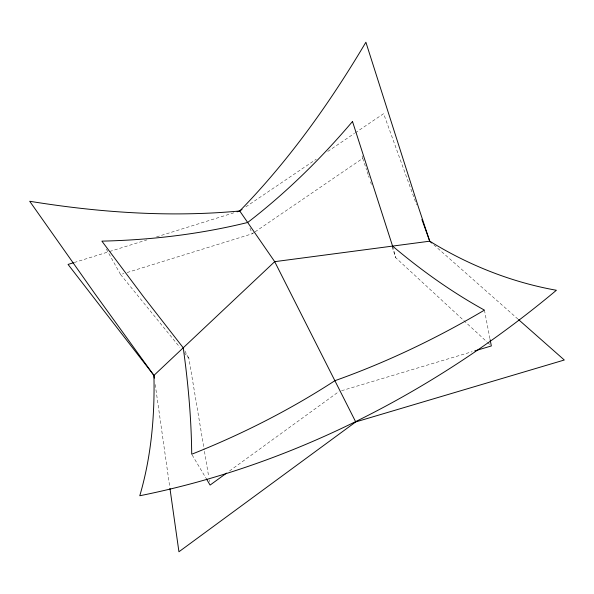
<?xml version="1.0" encoding="UTF-8"?>
<svg xmlns="http://www.w3.org/2000/svg" width="594" height="594" viewBox="0 0 594 594"><rect width="100%" height="100%" fill="white"/><g stroke="black" fill="none" stroke-linecap="round" stroke-linejoin="round"><path stroke-width="0.45" stroke-dasharray="2.97 2.23" d="M229.559 470.938L338.996 391.498M127.131 272.527L252.264 233.761L254.381 232.321M255.078 231.838L362.734 158.368L361.761 154.856M245.857 206.838L316.268 159.222M327.747 151.455L354.536 133.338M355.301 132.826L383.62 113.669L416.557 204.752M74.257 262.511L108.769 251.759M109.652 251.485L146.822 239.917M156.556 236.88L235.313 212.355M106.348 249.086L120.597 274.554L123.864 273.544M341.572 390.726L472.141 351.693M433.895 244.862L517.827 318.971M392.151 246.933L395.738 257.722L486.835 341.802M487.474 342.396L490.05 344.772M120.597 274.554L179.789 347.208M184.318 352.769L188.892 358.382L204.158 449.554M192.174 455.026L205.858 477.947M184.86 350.846L188.892 358.382M249.963 228.118L252.264 233.761M362.734 158.368L366.595 169.988M367.151 171.666L368.273 175.03M368.547 175.876L369.112 177.569M370.522 181.816L371.376 184.392M392.575 246.094L395.738 257.722M484.437 310.12L490.132 339.686M204.462 451.373L208.665 476.507M209.244 479.93L209.526 481.637M155.227 384.585L169.817 487.474"/><path stroke-width="0.89" d="M237.08 211.806L239.738 210.981C288.929 160.521 330.034 102.74 365.889 42.226L418.414 207.068L429.729 241.186L431.808 243.02M154.321 378.155L153.928 375.401L274.703 261.664L429.729 241.186C468.458 265.139 511.508 282.261 556.392 290.266C436.397 390.6 293.696 464.864 139.783 495.752C151.218 456.779 154.848 415.889 153.928 375.401L94.684 293.429L29.7 201.262C99.005 212.518 169.691 217.53 239.738 210.981L242.033 209.43M518.517 319.587L564.3 360.009L355.724 421.926L178.935 551.774L169.943 488.387M226.574 473.106L210.098 485.068L206.326 478.742M73.374 262.786L68.065 264.434L153.928 375.401M474.762 350.913L491.335 345.953L490.132 339.686M239.738 210.981L274.703 261.664L355.724 421.926M421.889 219.498L429.729 241.186M352.502 121.495C321.057 158.546 286.204 192.82 247.668 222.483C199.992 234.229 150.95 240.028 101.893 241.134L143.548 296.807L183.227 347.802C188.15 383.071 191.365 418.614 191.706 454.239C241.661 434.437 289.813 409.986 334.882 380.702C386.917 362.206 436.924 338.216 484.437 310.12C451.692 292.048 421.116 270.225 392.575 246.094L352.502 121.495"/></g></svg>
